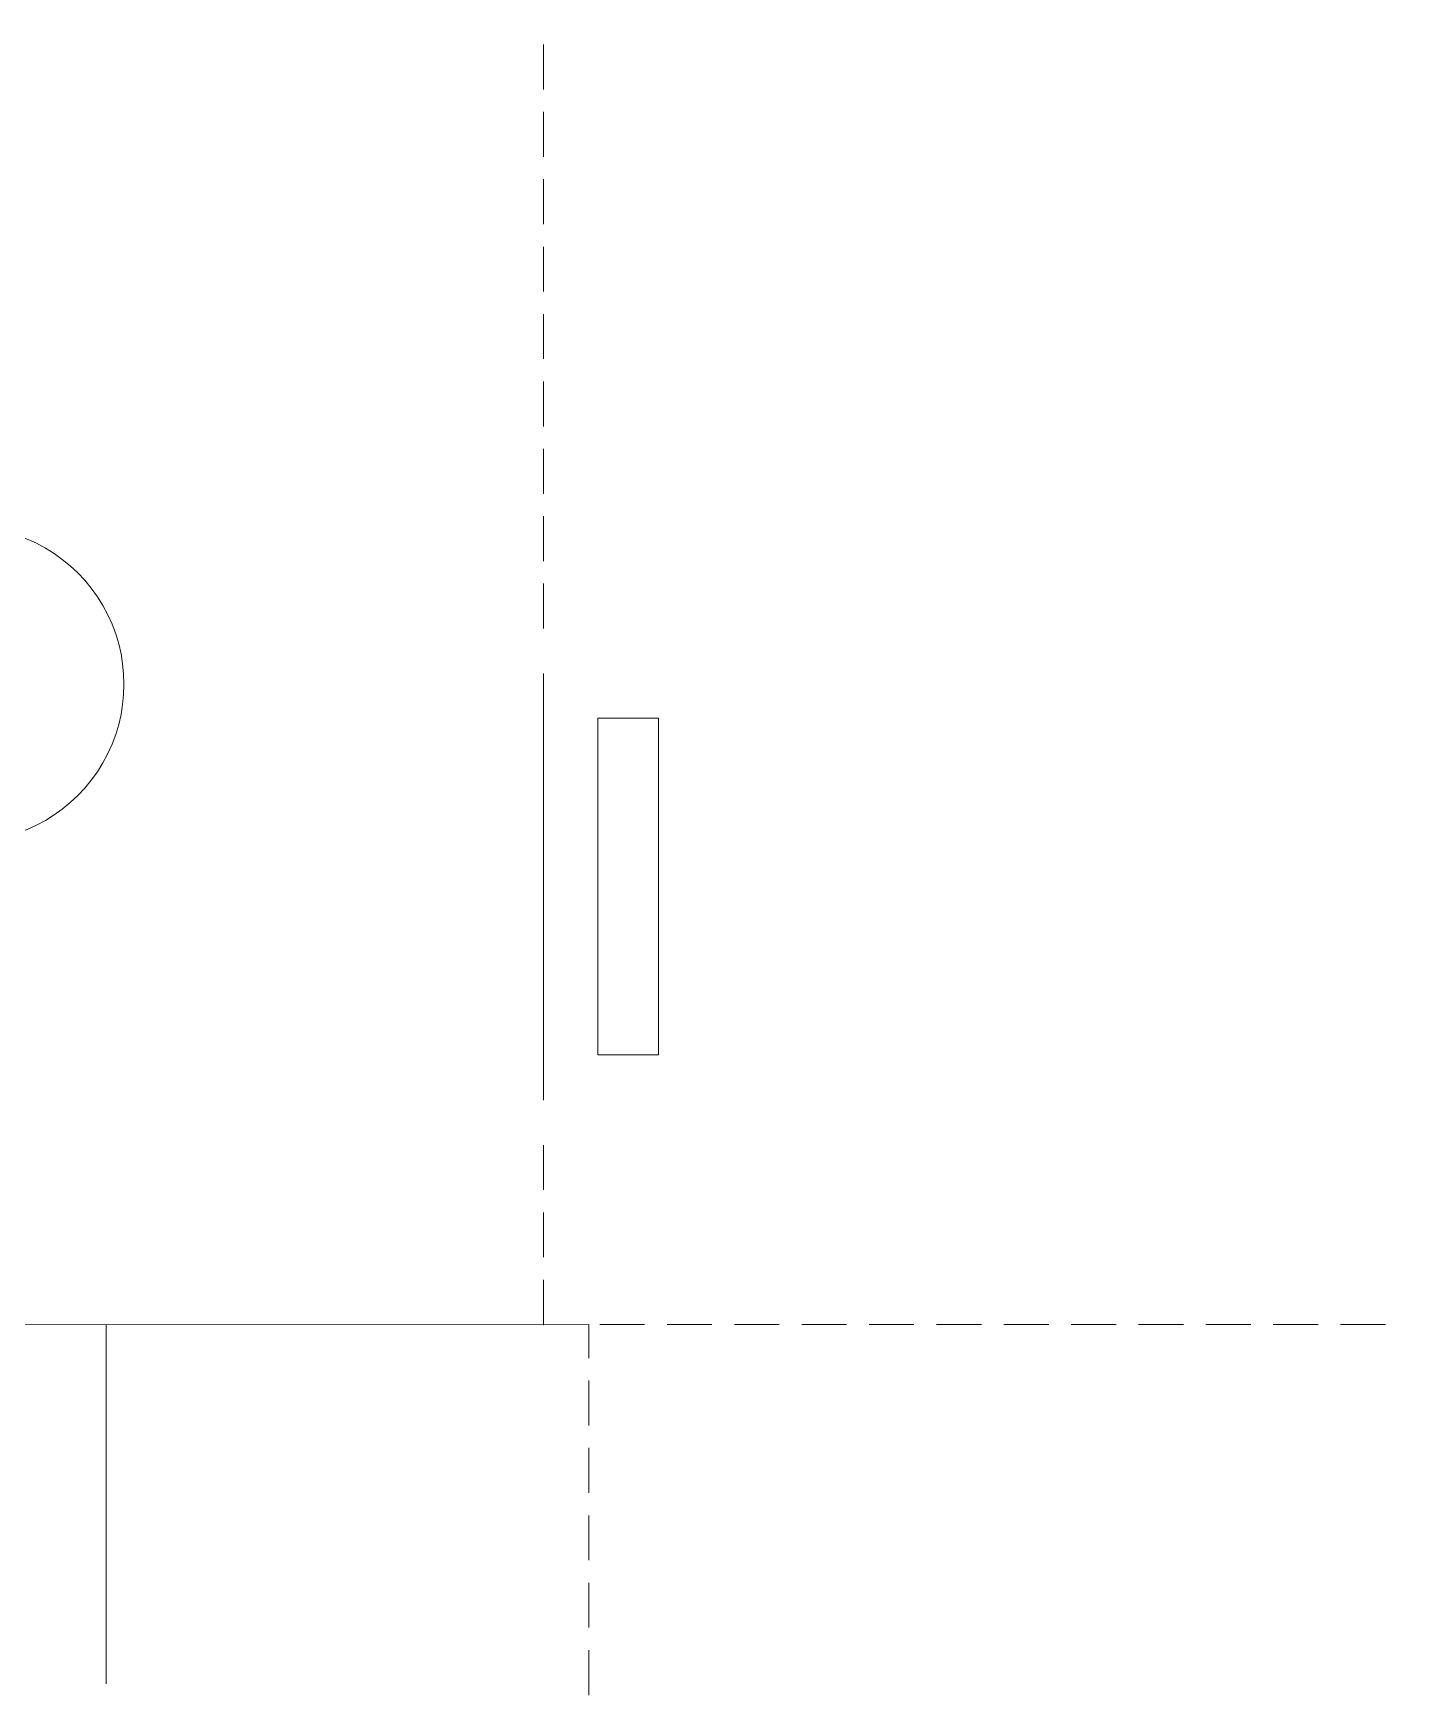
# Model space of a CAD drawing. Header units: centimetres. Extents: x -22.9 to 22.9, y -22.9 to 22.9.
# Drawn here: x -5.29 to 0.79, y 3.24 to 10.66 of the extents above; entities that cross this region are included whole.
import ezdxf

# ---------------------------------------------------------------- set-up
doc = ezdxf.new("R2010")
doc.units = ezdxf.units.CM
doc.header["$MEASUREMENT"] = 0
doc.layers.add('cut', color=7, linetype='Continuous')

msp = doc.modelspace()

# ---------------------------------------------------------------- linework, layer by layer
at = {"layer": 'cut', "color": 1, "lineweight": 0}
for points, knots in [([(-22.86, -22.86), (-22.86, -22.86), (22.86, -22.86), (22.86, -22.86), (22.86, -22.86), (22.86, -22.86), (22.86, 22.86), (22.86, 22.86), (22.86, 22.86), (22.86, 22.86), (-22.86, 22.86), (-22.86, 22.86), (-22.86, 22.86), (-22.86, 22.86), (-22.86, -22.86), (-22.86, -22.86)], [0, 0, 0, 0, 0.2, 0.2, 0.2, 0.2, 0.4, 0.4, 0.4, 0.4, 0.6, 0.6, 0.6, 0.6, 1, 1, 1, 1]), ([(-5.58218, 7.06518), (-5.3321, 7.06518), (-5.10099, 7.1986), (-4.97593, 7.41518), (-4.97593, 7.41518), (-4.85091, 7.63175), (-4.85091, 7.89859), (-4.97593, 8.11516), (-4.97593, 8.11516), (-5.10099, 8.33176), (-5.3321, 8.46518), (-5.58215, 8.46518)], [0, 0, 0, 0, 0.25, 0.25, 0.25, 0.25, 0.5, 0.5, 0.5, 0.5, 1, 1, 1, 1])]:
    msp.add_open_spline(points, degree=3, knots=knots, dxfattribs=at)
for points in [[(-3.01417, 10.41319), (-3.01417, 10.41319), (-3.01417, 10.61318), (-3.01417, 10.61318)], [(-3.01417, 10.11318), (-3.01417, 10.11318), (-3.01417, 10.31317), (-3.01417, 10.31317)], [(-3.01417, 9.81318), (-3.01417, 9.81318), (-3.01417, 10.01317), (-3.01417, 10.01317)], [(-3.01417, 9.51318), (-3.01417, 9.51318), (-3.01417, 9.71317), (-3.01417, 9.71317)], [(-3.01417, 9.21318), (-3.01417, 9.21318), (-3.01417, 9.41317), (-3.01417, 9.41317)], [(-3.01417, 8.91318), (-3.01417, 8.91318), (-3.01417, 9.11317), (-3.01417, 9.11317)], [(-3.01417, 8.61317), (-3.01417, 8.61317), (-3.01417, 8.81316), (-3.01417, 8.81316)], [(-3.01417, 8.31317), (-3.01417, 8.31317), (-3.01417, 8.51316), (-3.01417, 8.51316)], [(-3.01417, 8.01317), (-3.01417, 8.01317), (-3.01417, 8.21316), (-3.01417, 8.21316)], [(-3.01417, 7.81318), (-3.01417, 7.81318), (-3.01417, 5.91319), (-3.01417, 5.91319)], [(-2.77121, 7.61418), (-2.77121, 7.61418), (-2.77121, 6.11417), (-2.77121, 6.11417)], [(-2.77121, 7.61418), (-2.77121, 7.61418), (-2.5012, 7.61418), (-2.5012, 7.61418)], [(-2.5012, 6.11417), (-2.5012, 6.11417), (-2.5012, 7.61418), (-2.5012, 7.61418)], [(-2.5012, 6.11417), (-2.5012, 6.11417), (-2.77121, 6.11417), (-2.77121, 6.11417)], [(-3.01371, 5.51317), (-3.01371, 5.51317), (-3.01371, 5.71316), (-3.01371, 5.71316)], [(-3.01371, 5.21317), (-3.01371, 5.21317), (-3.01371, 5.41316), (-3.01371, 5.41316)], [(-3.01371, 4.91317), (-3.01371, 4.91317), (-3.01371, 5.11316), (-3.01371, 5.11316)], [(-2.81221, 4.91416), (-2.81221, 4.91416), (-18.01319, 4.91317), (-18.01319, 4.91317)], [(-4.96221, 3.31417), (-4.96221, 3.31417), (-4.96221, 4.91416), (-4.96221, 4.91416)], [(-3.01519, 4.91317), (-3.01519, 4.91317), (-3.01417, 4.91317), (-3.01417, 4.91317)], [(-3.0147, 4.96316), (-3.0147, 4.96316), (-3.01371, 4.96316), (-3.01371, 4.96316)], [(-3.01318, 4.91416), (-3.01318, 4.91416), (-3.01318, 4.91518), (-3.01318, 4.91518)], [(-2.81221, 4.76416), (-2.81221, 4.76416), (-2.81221, 4.91416), (-2.81221, 4.91416)], [(-2.7632, 4.91416), (-2.7632, 4.91416), (-2.56318, 4.91416), (-2.56318, 4.91416)], [(-2.4632, 4.91416), (-2.4632, 4.91416), (-2.26321, 4.91416), (-2.26321, 4.91416)], [(-2.1632, 4.91416), (-2.1632, 4.91416), (-1.96321, 4.91416), (-1.96321, 4.91416)], [(-1.8632, 4.91416), (-1.8632, 4.91416), (-1.66321, 4.91416), (-1.66321, 4.91416)], [(-1.5632, 4.91416), (-1.5632, 4.91416), (-1.36317, 4.91416), (-1.36317, 4.91416)], [(-1.26319, 4.91416), (-1.26319, 4.91416), (-1.06317, 4.91416), (-1.06317, 4.91416)], [(-0.96319, 4.91416), (-0.96319, 4.91416), (-0.7632, 4.91416), (-0.7632, 4.91416)], [(-0.66319, 4.91416), (-0.66319, 4.91416), (-0.4632, 4.91416), (-0.4632, 4.91416)], [(-0.36319, 4.91416), (-0.36319, 4.91416), (-0.1632, 4.91416), (-0.1632, 4.91416)], [(-0.06318, 4.91416), (-0.06318, 4.91416), (0.13681, 4.91416), (0.13681, 4.91416)], [(0.23682, 4.91416), (0.23682, 4.91416), (0.43681, 4.91416), (0.43681, 4.91416)], [(0.53682, 4.91416), (0.53682, 4.91416), (0.73681, 4.91416), (0.73681, 4.91416)], [(-2.81221, 4.46415), (-2.81221, 4.46415), (-2.81221, 4.66418), (-2.81221, 4.66418)], [(-2.81221, 4.16415), (-2.81221, 4.16415), (-2.81221, 4.36418), (-2.81221, 4.36418)], [(-2.81221, 3.86418), (-2.81221, 3.86418), (-2.81221, 4.06417), (-2.81221, 4.06417)], [(-2.81221, 3.56418), (-2.81221, 3.56418), (-2.81221, 3.76417), (-2.81221, 3.76417)], [(-2.81221, 3.26418), (-2.81221, 3.26418), (-2.81221, 3.46417), (-2.81221, 3.46417)]]:
    msp.add_open_spline(points, degree=3, dxfattribs=at)

doc.saveas('drawing.dxf')
